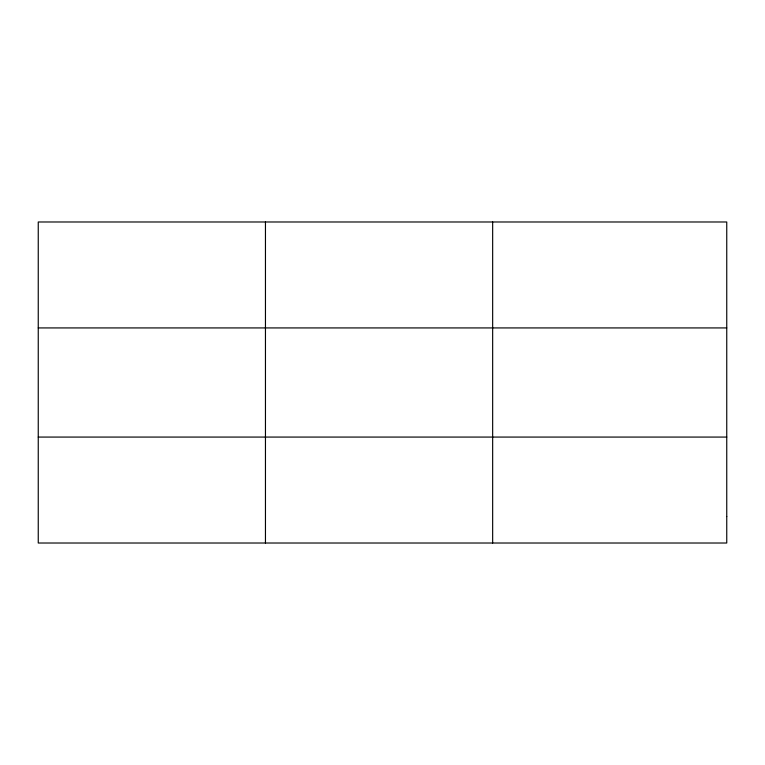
<?xml version="1.0" encoding="UTF-8"?>
<svg xmlns="http://www.w3.org/2000/svg" width="765" height="765" viewBox="0 0 765 765"><rect width="100%" height="100%" fill="white"/><g stroke="black" fill="none" stroke-linecap="round" stroke-linejoin="round"><path stroke-width="1.15" d="M265.455 543.016L265.455 221.984M492.66 543.016L492.66 221.984M38.25 327.927L726.75 327.927M38.25 437.073L726.75 437.073M726.75 516.528L726.75 543.016L38.25 543.016L38.25 221.984L726.75 221.984L726.75 516.528"/></g></svg>
